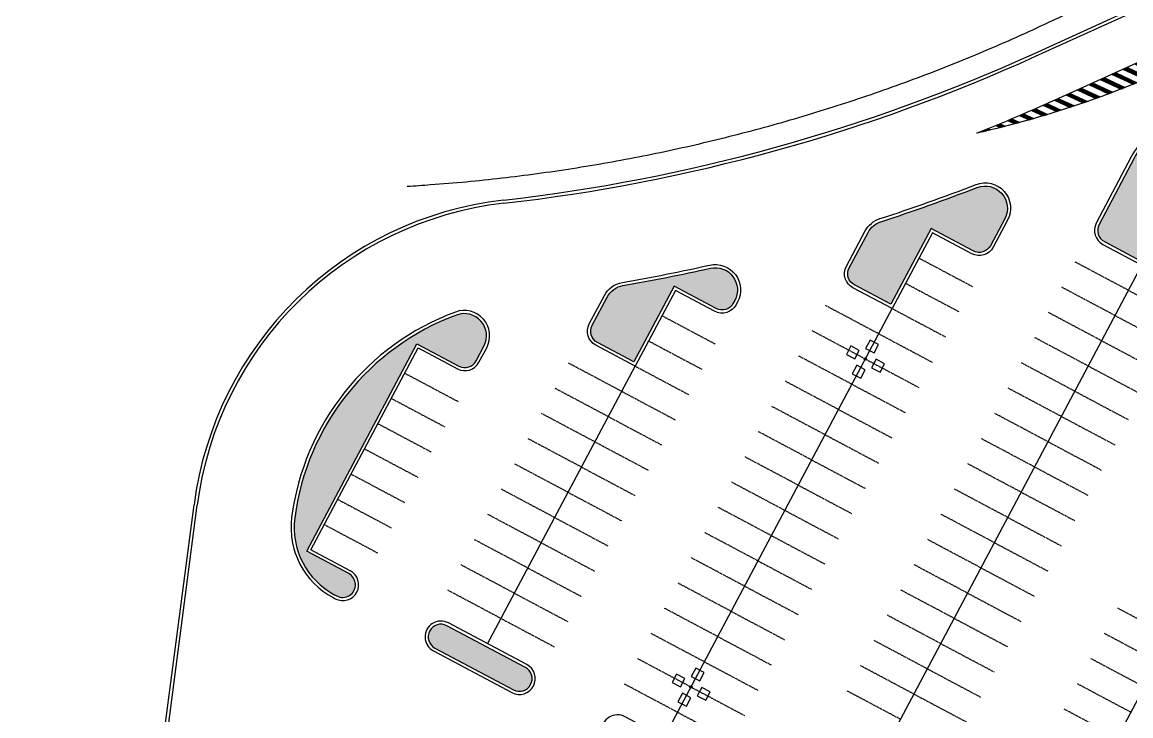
# Model space of a CAD drawing. Header units: feet. Extents: x 4566 to 6562, y 3176 to 5478.
# Drawn here: x 4570.1 to 4919.2, y 4433.3 to 4651.8 of the extents above; entities that cross this region are included whole.
import ezdxf

# ---------------------------------------------------------------- set-up
doc = ezdxf.new("R2010")
doc.units = ezdxf.units.FT
doc.header["$MEASUREMENT"] = 0
doc.linetypes.add('HIDDEN', pattern=[0.375, 0.25, -0.125])
for name, color, linetype in [('ECTR-LITE-PKNG', 1, 'Continuous'), ('Fixtures', 1, 'Continuous'), ('PKNG-EOP', 254, 'Continuous'), ('PKNG-STRP-AISLES', 7, 'Continuous'), ('PKNG-STRP-STALLS', 7, 'HIDDEN'), ('PKNG-STRP-TRAFFIC-CONTROL', 7, 'Continuous'), ('PLNT-TURF', 92, 'Continuous'), ('SITE-FENC', 1, 'Continuous')]:
    doc.layers.add(name, color=color, linetype=linetype)

# ---------------------------------------------------------------- blocks, each defined once
blk = doc.blocks.new('*X124')
at = {"color": 0}
for p, q in [((4939.228880541675, 4647.191050981366), (4945.16156715085, 4644.422994131314)), ((4939.528813578907, 4647.326982011702), (4945.224164103286, 4644.669660789295)), ((4942.210818517037, 4648.282603207676), (4944.635249124445, 4647.151418941188)), ((4942.967010976115, 4648.205653952699), (4944.090466143061, 4647.681475283666)), ((4931.430621573651, 4643.656844192637), (4938.592566608738, 4640.31524327554)), ((4931.730554610881, 4643.792775222973), (4938.892499645967, 4640.451174305875)), ((4932.030487648113, 4643.928706253309), (4939.192432683201, 4640.587105336212)), ((4932.330420685345, 4644.064637283645), (4939.492365720433, 4640.723036366548)), ((4934.729884983198, 4645.15208552633), (4941.891830018285, 4641.810484609232)), ((4935.029818020429, 4645.288016556665), (4942.191763055516, 4641.946415639568)), ((4935.329751057661, 4645.423947587001), (4942.491696092748, 4642.082346669904)), ((4935.629684094893, 4645.559878617337), (4942.79162912998, 4642.218277700239)), ((4935.929617132125, 4645.695809647672), (4943.091562167212, 4642.354208730575)), ((4938.329081429981, 4646.783257890359), (4944.858216619843, 4643.736911676948)), ((4938.629014467213, 4646.919188920695), (4944.978291180448, 4643.956760588181)), ((4938.928947504443, 4647.055119951029), (4945.079440077929, 4644.185439784055)), ((4923.932295642855, 4640.258568434244), (4931.090509387628, 4636.918708452476)), ((4924.232228680088, 4640.394499464581), (4931.391982876314, 4637.053920743146)), ((4924.532161717317, 4640.530430494915), (4931.693047821135, 4637.189323651102)), ((4924.832094754551, 4640.666361525251), (4931.993705312258, 4637.324916667704)), ((4925.132027791782, 4640.802292555588), (4932.2939564337, 4637.46069928717)), ((4927.531492089636, 4641.889740798272), (4934.693437124723, 4638.548139881175)), ((4927.831425126868, 4642.025671828608), (4934.993370161957, 4638.684070911511)), ((4928.131358164101, 4642.161602858945), (4935.293303199189, 4638.820001941847)), ((4928.431291201333, 4642.29753388928), (4935.59323623642, 4638.955932972183)), ((4928.731224238563, 4642.433464919615), (4935.893169273651, 4639.091864002517)), ((4931.130688536417, 4643.520913162301), (4938.292633571504, 4640.179312245204)), ((4916.733902749293, 4636.996223706188), (4923.729635507063, 4633.732173663273)), ((4917.033835786526, 4637.132154736524), (4924.041257930163, 4633.862650691611)), ((4917.333768823758, 4637.268085766859), (4924.352443672831, 4633.993331465121)), ((4917.63370186099, 4637.404016797195), (4924.663193988021, 4634.124215399204)), ((4917.933634898221, 4637.53994782753), (4924.973510121252, 4634.255301912729)), ((4920.333099196075, 4638.627396070216), (4927.440555695201, 4635.311218266652)), ((4920.633032233306, 4638.763327100552), (4927.747019043044, 4635.444102402348)), ((4920.932965270536, 4638.899258130887), (4928.053060268582, 4635.577183490727)), ((4921.23289830777, 4639.035189161223), (4928.358680539481, 4635.710460986983)), ((4921.532831345002, 4639.17112019156), (4928.663881016659, 4635.843934349455)), ((4909.53550985573, 4633.733878978131), (4916.116298906046, 4630.663432246409)), ((4909.835442892962, 4633.869810008466), (4916.438797988914, 4630.788834472289)), ((4910.135375930194, 4634.005741038803), (4916.760827922411, 4630.914455592612)), ((4910.435308967428, 4634.141672069139), (4917.082390157761, 4631.040294930272)), ((4910.735242004658, 4634.277603099473), (4917.403486137086, 4631.166351812402)), ((4913.134706302512, 4635.365051342159), (4919.955638869435, 4632.182559098862)), ((4913.434639339744, 4635.500982372495), (4920.272601977445, 4632.310544284898)), ((4913.734572376976, 4635.63691340283), (4920.589112767228, 4632.438740512348)), ((4914.034505414206, 4635.772844433167), (4920.905172585845, 4632.567147152702)), ((4914.334438451438, 4635.908775463501), (4921.220782772153, 4632.695763581281)), ((4902.337116962168, 4630.471534250073), (4908.231635078937, 4627.721285951832)), ((4902.6370499994, 4630.60746528041), (4908.565854242088, 4627.841219854398)), ((4902.936983036631, 4630.743396310745), (4908.899566475757, 4627.961390278748)), ((4903.236916073865, 4630.879327341081), (4909.232773475658, 4628.081796433701)), ((4903.536849111094, 4631.015258371416), (4909.565476926212, 4628.202437533342)), ((4905.93631340895, 4632.102706614101), (4912.209175241805, 4629.175931729515)), ((4906.236246446182, 4632.238637644437), (4912.537420735573, 4629.298652810562)), ((4906.536179483413, 4632.374568674774), (4912.865178925756, 4629.421601256395)), ((4906.836112520646, 4632.51049970511), (4913.192451379231, 4629.544776335946)), ((4907.136045557878, 4632.646430735444), (4913.519239652755, 4629.668177322867)), ((4892.730216444055, 4626.125960690207), (4897.258182585891, 4624.01331451127)), ((4895.138624169549, 4627.209236132648), (4900.053678521791, 4624.915983384887)), ((4895.438657105839, 4627.345120552353), (4900.400604010442, 4625.029988804514)), ((4895.73859014307, 4627.481051582688), (4900.746978192042, 4625.14425145149)), ((4896.038523180303, 4627.616982613024), (4901.092803068002, 4625.258770392006)), ((4896.338456217535, 4627.75291364336), (4901.438080625518, 4625.373544698879)), ((4898.737920515387, 4628.840361886045), (4904.180831505218, 4626.300823217961)), ((4899.037853552621, 4628.976292916382), (4904.521270343864, 4626.417855161179)), ((4899.337786589851, 4629.112223946716), (4904.861180984431, 4626.535133549626)), ((4899.637719627083, 4629.248154977052), (4905.200565266676, 4626.652657524914)), ((4899.937652664314, 4629.384086007389), (4905.539425017709, 4626.770426234551)), ((4884.801087284249, 4622.652814961111), (4887.914878805526, 4621.199990546491)), ((4885.108981446245, 4622.785031511417), (4888.281851297672, 4621.304642489524)), ((4885.416638496023, 4622.917358692899), (4888.64819484429, 4621.409587884256)), ((4887.869402911017, 4623.979938311287), (4891.556606923351, 4622.259572649617)), ((4888.174942423268, 4624.113253487693), (4891.917403803182, 4622.367105993117)), ((4888.480248462269, 4624.246677597416), (4892.277596679923, 4622.474921150741)), ((4888.785321385501, 4624.380210473661), (4892.637187943304, 4622.583017007498)), ((4889.090161549306, 4624.513851950171), (4892.99617996486, 4622.691392456883)), ((4891.520545906609, 4625.586873595262), (4895.846822161817, 4623.568331337371)), ((4891.823307084149, 4625.721485079554), (4896.200524817305, 4623.679174684852)), ((4892.12583900371, 4625.85620353041), (4896.553650986774, 4623.790287007616)), ((4892.428142009356, 4625.991028787304), (4896.906202853796, 4623.901667286861)), ((4876.711373880088, 4619.254594193822), (4878.143856719331, 4618.586230230417)), ((4877.025566611861, 4619.383871974501), (4878.528160595407, 4618.682795743275)), ((4877.339512192986, 4619.513265070057), (4878.911760441839, 4618.779689740376)), ((4877.653211025811, 4619.642773292769), (4879.294659458463, 4618.876910728753)), ((4877.966663511325, 4619.77239645554), (4879.676860817746, 4618.9744572282)), ((4880.46546257169, 4620.813497353771), (4882.709727950352, 4619.766374091751)), ((4880.776715756794, 4620.944146660172), (4883.085788798499, 4619.866785614255)), ((4881.087726531741, 4621.074909069647), (4883.461182278768, 4619.967508515455)), ((4881.398495283101, 4621.205784401834), (4883.835911283189, 4620.068541445998)), ((4881.709022396163, 4621.336772476961), (4884.20997868004, 4620.169883067607)), ((4884.184586140698, 4622.388714445922), (4887.179036550288, 4620.991571883969)), ((4884.492955639613, 4622.520709214815), (4887.547274764448, 4621.095633269852)), ((4872.921635028223, 4617.712324589094), (4873.476092319512, 4617.453627407814)), ((4873.238825449774, 4617.840203715794), (4873.869104565641, 4617.546129792958)), ((4873.555763785108, 4617.968200460197), (4874.261372123994, 4617.638979632506)), ((4873.872450453247, 4618.0963146268), (4874.652898550156, 4617.732175267507)), ((4874.188885871779, 4618.224546020764), (4875.043687367994, 4617.8257150538))]:
    blk.add_line(p, q, dxfattribs=at)
blk = doc.blocks.new('40ftLightPole')
at = {"layer": 'Fixtures'}
blk.add_circle((0, 0), 0.3750000000151231, dxfattribs=at)
blk = doc.blocks.new('KVS31000SR5')
at = {"layer": 'Fixtures'}
blk.add_lwpolyline([(1.5, 3), (1.5, 6), (-1.5, 6), (-1.5, 3)], close=True, dxfattribs=at)
blk = doc.blocks.new('Light_Fixture_Vertical_40-ft')
at = {"layer": 'ECTR-LITE-PKNG'}
for name, p, rotation in [('KVS31000SR5', (0, -2.273736754432321e-13, 40), 0.159018628577231), ('KVS31000SR5', (0, -2.273736754432321e-13, 40), 90.15901862810824), ('40ftLightPole', (0, 0), 344.1677341127833), ('KVS31000SR5', (0, -2.273736754432321e-13, 40), 270.1590186281082), ('KVS31000SR5', (0, -2.273736754432321e-13, 40), 180.1590186285772)]:
    blk.add_blockref(name, p, dxfattribs=dict(at, rotation=rotation))

msp = doc.modelspace()

# ---------------------------------------------------------------- hatches: boundary and pattern name
h = msp.add_hatch(color=7)
edge = h.paths.add_edge_path()
edge.add_line((5072.30470620458, 4549.915546913742), (5074.991365192414, 4554.971457908548))
edge.add_arc((5062.628460722243, 4561.540977910909), 13.99999999999994, 332.0142838783357, 419.5069426583202)
edge.add_line((5069.732536073958, 4573.604647062421), (4989.697566332979, 4620.735785082797))
edge.add_arc((4962.29613283351, 4574.204489784104), 53.99999999999986, 59.50694265832056, 114.3802520513519)
edge.add_line((4940.005444594804, 4623.389093247432), (4931.532276654764, 4619.549014612126))
edge.add_arc((4941.4392492053, 4597.689190850647), 23.9999999999997, 114.3802520513524, 152.2022649497374)
edge.add_line((4920.2088633371, 4608.881630972768), (4909.214013985166, 4588.026045259792))
edge.add_arc((4912.763006024556, 4586.180874399315), 4.000000000000298, 152.5294444493834, 242.0142838783085)
edge.add_line((4910.886000309593, 4582.648615979267), (4922.280346441699, 4576.593777894141))
edge.add_line((4922.280346441699, 4576.593777894141), (4943.396660735028, 4616.331685119675))
edge.add_line((4943.396660735028, 4616.331685119675), (4956.832078290596, 4609.192242718867))
edge.add_arc((4958.709084005557, 4612.724501138916), 4.000000000000126, 242.01428387832, 329.5069426583285)
edge.add_line((4962.155846620276, 4610.69476532414), (4969.87602550337, 4623.804660592028))
edge.add_line((4969.87602550337, 4623.804660592028), (5064.661997408118, 4567.986925685696))
edge.add_line((5064.661997408118, 4567.986925685696), (5057.05048810271, 4555.061565880508))
edge.add_arc((5060.497250717429, 4553.031830065732), 4.000000000001183, 149.5069426583172, 239.5069426583106)
edge.add_line((5058.467514902653, 4549.585067451014), (5062.571216293635, 4547.168472339166))
edge.add_arc((5066.123253969494, 4553.200306914921), 6.999999999999525, 239.5069426583049, 332.0142838783474)
h = msp.add_hatch(color=7)
edge = h.paths.add_edge_path()
edge.add_line((4843.655213961981, 4562.885783959958), (4832.175374096828, 4568.986052533583))
edge.add_arc((4834.05237981179, 4572.518310953632), 4.000000000001356, 152.0142838783376, 242.0142838783146, ccw=False)
edge.add_line((4830.520121391741, 4574.395316668592), (4836.442715865352, 4585.540799088386))
edge.add_arc((4842.624168100438, 4582.256039087203), 7.000000000001439, 107.97336804759831, 152.014283878321, ccw=False)
edge.add_arc((4658.184537516963, 5150.80191988709), 590.7143096030791, 287.9733680476043, 291.0965194771898)
edge.add_arc((4873.325906039929, 4593.149171795276), 7.0000000000009, -27.985716121685527, 111.09651947718751, ccw=False)
edge.add_line((4879.507358275015, 4589.864411794092), (4874.980235748163, 4581.345009569265))
edge.add_arc((4871.447977328115, 4583.222015284228), 4.000000000000177, 242.01428387832, 332.0142838782909, ccw=False)
edge.add_line((4869.570971613154, 4579.68975686418), (4856.325002537975, 4586.728528295285))
edge.add_line((4856.325002537975, 4586.728528295285), (4843.655213961981, 4562.885783959958))
h = msp.add_hatch(color=7)
edge = h.paths.add_edge_path()
edge.add_line((4762.682566694238, 4544.763135299959), (4751.202726829089, 4550.863403873579))
edge.add_arc((4753.07973254405, 4554.395662293628), 3.9999999999997, 152.0142838783315, 242.0142838783315, ccw=False)
edge.add_line((4749.547474124001, 4556.272668008588), (4754.285410761171, 4565.188792475827))
edge.add_arc((4760.466862996257, 4561.904032474645), 7.000000000001012, 99.85308594859572, 152.0142838783276, ccw=False)
edge.add_arc((4658.184537516913, 5150.801919887079), 590.714309603082, 279.8530859486023, 282.5746548868759)
edge.add_arc((4788.313827042287, 4567.424885789994), 7.00000000000083, -27.985716121758685, 102.57465488686353, ccw=False)
edge.add_line((4794.495279277369, 4564.140125788802), (4794.007588480421, 4563.222360909256))
edge.add_arc((4790.475330060374, 4565.09936662422), 3.999999999999801, 242.0142838783024, 332.0142838782732, ccw=False)
edge.add_line((4788.598324345412, 4561.567108204173), (4775.35235527023, 4568.605879635281))
edge.add_line((4775.35235527023, 4568.605879635281), (4762.682566694238, 4544.763135299959))
h = msp.add_hatch(color=7)
edge = h.paths.add_edge_path()
edge.add_line((4672.901071350878, 4478.097678773282), (4659.655102275699, 4485.136450204389))
edge.add_line((4659.655102275699, 4485.136450204389), (4694.379708002492, 4550.483230975277))
edge.add_line((4694.379708002492, 4550.483230975277), (4707.625677077669, 4543.444459544176))
edge.add_arc((4709.50268279263, 4546.976717964225), 4.000000000000126, 242.01428387832, 332.0142838782908)
edge.add_line((4713.034941212678, 4545.099712249262), (4715.463695427559, 4549.670283056451))
edge.add_arc((4709.282243192477, 4552.955043057636), 6.999999999999507, 332.0142838782874, 470.285512838614)
edge.add_arc((4734.244534941911, 4485.42072592467), 78.99999999999979, 110.285512838604, 172.5816492542455)
edge.add_arc((4679.714808964192, 4492.596077951755), 24.0003792541994, 172.7601845096188, 242.0140038293858)
edge.add_line((4668.45249311802, 4471.402247572929), (4669.147059920761, 4471.033161933288))
edge.add_arc((4671.024065635819, 4474.565420353285), 4.000000000000012, 242.0142838767406, 422.0142838767467)
h = msp.add_hatch(color=7)
edge = h.paths.add_edge_path()
edge.add_line((4700.054321096374, 4454.609361927271), (4724.780130036708, 4441.470321922537))
edge.add_arc((4726.65713575167, 4445.002580342585), 4.000000000000126, 242.01428387832, 422.01428387832)
edge.add_line((4728.534141466631, 4448.534838762634), (4703.808332526297, 4461.673878767365))
edge.add_arc((4701.931329154026, 4458.141619102437), 3.999999999998966, 62.01432187842765, 242.0142458781939)

# ---------------------------------------------------------------- linework, layer by layer
at = {"layer": 'PKNG-EOP'}
for p, q in [((4889.229300074517, 4640.999579691231), (4921.744910367066, 4655.735803649262)), ((4571.134868297072, 4084.590226602309), (4625.164975628762, 4499.621068880001))]:
    msp.add_line(p, q, dxfattribs=at)
for points in [[(5073.187770809593, 4549.446295485003), (5075.874429797425, 4554.502206479806, 0.401453471860291), (5070.239970027652, 4574.4663377161), (4990.205000286673, 4621.597475736477, 0.2441126306436445), (4939.592654071864, 4624.299919237494), (4931.119486131823, 4620.459840602185, 0.1665443494433479), (4919.324263925924, 4609.347982644524), (4908.328157256237, 4588.490011987713, 0.4117587891277201), (4910.416748880853, 4581.765551374255), (4922.694159617971, 4575.241461860389), (4943.8104739113, 4614.979369085922), (4956.362826861856, 4608.309178113856, 0.4014534718604183), (4963.017537273956, 4610.187331370446), (4970.230282203357, 4622.435535984655), (5063.292872800745, 4567.632668985711), (5056.18879744903, 4555.568999834201, 0.4142135623730949), (5057.960080948958, 4548.723376797334), (5062.063782339943, 4546.306781685486, 0.4270898322048974)], [(4844.069027138253, 4561.533467926205), (4831.706122668087, 4568.102987928571, -0.4142135623729753), (4829.637056786729, 4574.864568097332), (4835.559651260339, 4586.010050517124, -0.1945655900465332), (4840.155568936984, 4589.865639482114, 0.01362816248220992), (4870.446384970195, 4600.612975008718, -0.694256320882906), (4880.390422880027, 4589.395160365351), (4875.863300353176, 4580.875758140525, -0.4142135623730805), (4869.101720184413, 4578.806692259167), (4856.738815714246, 4585.376212261532)], [(4763.096379870509, 4543.410819266206), (4750.733475400349, 4549.980339268568, -0.4142135623729388), (4748.664409518989, 4556.741919437328), (4753.402346156159, 4565.658043904567, -0.2316091593256152), (4759.097883551245, 4569.786030652718, 0.01187564292849926), (4786.572134900278, 4575.232991096819, -0.6405130667227151), (4795.378343882386, 4563.670874360068), (4794.890653085435, 4562.753109480519, -0.4142135623730693), (4788.129072916672, 4560.684043599161), (4775.766168446502, 4567.253563601528)], [(4673.370322779618, 4478.980743378294), (4661.007418309451, 4485.550263380659), (4694.793521178764, 4549.130914941526), (4707.156425648928, 4542.561394939165, 0.4142135623729998), (4713.91800581769, 4544.630460820522), (4716.346760032571, 4549.201031627711, 0.6890248506347928), (4706.508655220317, 4560.458856072411, 0.2787217696541323), (4654.913946350531, 4495.748248074002, 0.3117401621579467), (4667.983241689231, 4470.519182967942), (4668.677808492213, 4470.150097328174, 1)], [(4724.310878607969, 4440.587257317527, 0.9999999999999715), (4729.003392895374, 4449.417903367647), (4704.277583955037, 4462.556943372377, 1.000000000000029), (4699.585069667633, 4453.726297322259)], [(4779.943948723729, 4411.02441730688, 0.9999999999999715), (4784.636463011133, 4419.855063357), (4759.910654070796, 4432.99410336173, 1.000000000000029), (4755.218139783393, 4424.163457311612)]]:
    msp.add_lwpolyline(points, format="xyb", close=True, dxfattribs=at)
for centre, radius, start, end in [((4658.184537516885, 5150.801919887268), 559.7143096032731, 276.521198493761, 294.3802520513582), ((4734.244534941911, 4485.42072592467), 109.9999999999989, 96.52119849376069, 172.5827572575316)]:
    msp.add_arc(centre, radius, start, end, dxfattribs=at)
at = {"layer": 'PKNG-STRP-AISLES'}
for p, q in [((4830.251628156104, 4401.27773467301), (4922.694159617971, 4575.241461860389)), ((4772.273558540966, 4426.424583359365), (4844.069027138252, 4561.533467926205)), ((4716.640488425207, 4455.987423370012), (4763.096379870509, 4543.410819266206)), ((4885.884698271862, 4371.714894662364), (4978.327229733737, 4545.678621849734))]:
    msp.add_line(p, q, dxfattribs=at)
at = {"layer": 'PKNG-STRP-STALLS'}
for p, q in [((4852.515552855582, 4577.428630816423), (4869.293780350811, 4568.512853670354)), ((4918.470896759308, 4567.29388041528), (4901.692669264078, 4576.209657561348)), ((4848.292289996917, 4569.481049371316), (4865.070517492146, 4560.565272225246)), ((4914.247633900644, 4559.346298970171), (4897.469406405415, 4568.262076116239)), ((4918.470896759313, 4567.293880415275), (4935.249459931187, 4558.377924894096)), ((4839.845764279588, 4553.585886481097), (4823.06753678436, 4562.501663627168)), ((4844.069027138255, 4561.533467926205), (4860.847254633482, 4552.617690780139)), ((4910.024371041981, 4551.398717525062), (4893.246143546751, 4560.31449467113)), ((4771.542905587839, 4559.305982156421), (4788.321133083068, 4550.390205010352)), ((4914.247633900649, 4559.346298970167), (4931.026197072522, 4550.430343448988)), ((4835.622501420925, 4545.638305035992), (4818.844273925697, 4554.55408218206)), ((4839.845764279589, 4553.585886481097), (4856.623991774819, 4544.67010933503)), ((4767.319642729175, 4551.358400711313), (4784.097870224405, 4542.442623565245)), ((4905.801108183317, 4543.451136079955), (4889.022880688088, 4552.366913226023)), ((4910.024371041985, 4551.398717525059), (4926.802934213858, 4542.48276200388)), ((4831.399238562261, 4537.690723590883), (4814.621011067033, 4546.606500736951)), ((4758.873117011846, 4535.463237821095), (4742.094889516618, 4544.379014967166)), ((4763.096379870511, 4543.410819266204), (4779.874607365741, 4534.495042120137)), ((4835.622501420926, 4545.63830503599), (4852.400728916155, 4536.722527889922)), ((4901.577845324652, 4535.503554634845), (4884.799617829424, 4544.419331780913)), ((4905.80110818332, 4543.451136079951), (4922.579671355194, 4534.535180558772)), ((4690.570258320101, 4541.183333496419), (4707.348485815331, 4532.26755635035)), ((4754.649854153183, 4527.51565637599), (4737.871626657955, 4536.431433522059)), ((4758.873117011848, 4535.463237821096), (4775.651344507078, 4526.547460675028)), ((4827.175975703599, 4529.743142145772), (4810.39774820837, 4538.658919291843)), ((4831.399238562262, 4537.690723590881), (4848.177466057491, 4528.774946444812)), ((4897.354582465989, 4527.555973189737), (4880.576354970759, 4536.471750335805)), ((4901.577845324656, 4535.503554634843), (4918.356408496529, 4526.587599113665)), ((4686.346995461437, 4533.235752051311), (4703.125222956667, 4524.319974905242)), ((4750.426591294518, 4519.568074930881), (4733.648363799291, 4528.483852076949)), ((4822.952712844934, 4521.795560700664), (4806.174485349706, 4530.711337846735)), ((4827.1759757036, 4529.743142145774), (4843.954203198829, 4520.827364999705)), ((4893.131319607325, 4519.608391744629), (4876.353092112096, 4528.524168890696)), ((4682.123732602773, 4525.288170606202), (4698.901960098004, 4516.372393460134)), ((4754.649854153185, 4527.515656375988), (4771.428081648414, 4518.59987922992)), ((4897.354582465991, 4527.555973189735), (4914.133145637865, 4518.640017668557)), ((4818.72944998627, 4513.847979255556), (4801.951222491041, 4522.763756401627)), ((4822.952712844934, 4521.795560700667), (4839.730940340163, 4512.879783554597)), ((4746.203328435855, 4511.620493485771), (4729.425100940626, 4520.536270631841)), ((4750.42659129452, 4519.568074930879), (4767.204818789751, 4510.652297784812)), ((4888.908056748662, 4511.66081029952), (4872.129829253432, 4520.576587445587)), ((4893.131319607327, 4519.608391744627), (4909.9098827792, 4510.692436223449)), ((4677.90046974411, 4517.340589161095), (4694.678697239339, 4508.424812015026)), ((4814.506187127606, 4505.900397810448), (4797.727959632377, 4514.816174956519)), ((4741.980065577191, 4503.672912040665), (4725.201838081964, 4512.588689186734)), ((4746.203328435857, 4511.620493485771), (4762.981555931086, 4502.704716339703)), ((4818.729449986272, 4513.847979255556), (4835.5076774815, 4504.93220210949)), ((4884.684793889997, 4503.713228854413), (4867.906566394769, 4512.62900600048)), ((4888.908056748664, 4511.660810299519), (4905.68628424389, 4502.745033153448)), ((4673.677206885446, 4509.393007715987), (4690.455434380676, 4500.477230569918)), ((4737.756802718527, 4495.725330595556), (4720.978575223299, 4504.641107741624)), ((4810.282924268942, 4497.952816365343), (4793.504696773714, 4506.868593511412)), ((4814.506187127607, 4505.900397810448), (4831.284414622836, 4496.984620664382)), ((4880.461531031333, 4495.765647409303), (4863.683303536105, 4504.681424555371)), ((4669.453944026782, 4501.445426270878), (4686.232171522012, 4492.52964912481)), ((4741.980065577193, 4503.672912040664), (4758.758293072423, 4494.757134894595)), ((4884.68479389, 4503.713228854409), (4901.463021385227, 4494.79745170834)), ((4806.059661410278, 4490.005234920234), (4789.28143391505, 4498.921012066302)), ((4810.282924268943, 4497.952816365341), (4827.061151764173, 4489.037039219274)), ((4665.230681168117, 4493.49784482577), (4682.008908663348, 4484.582067679702)), ((4733.533539859864, 4487.777749150447), (4716.755312364635, 4496.693526296517)), ((4737.756802718529, 4495.725330595555), (4754.535030213759, 4486.809553449487)), ((4876.238268172669, 4487.818065964195), (4859.46004067744, 4496.733843110263)), ((4880.461531031336, 4495.765647409302), (4897.239758526563, 4486.849870263231)), ((4801.836398551616, 4482.057653475124), (4785.058171056387, 4490.973430621194)), ((4806.05966141028, 4490.005234920232), (4822.837888905508, 4481.089457774164)), ((4729.3102770012, 4479.830167705341), (4712.532049505972, 4488.74594485141)), ((4733.533539859865, 4487.777749150448), (4750.311767355095, 4478.861972004379)), ((4872.015005314006, 4479.870484519086), (4855.236777818776, 4488.786261665154)), ((4876.23826817267, 4487.818065964192), (4893.016495667898, 4478.902288818124)), ((4797.613135692952, 4474.110072030016), (4780.834908197723, 4483.025849176086)), ((4725.087014142536, 4471.882586260233), (4708.308786647308, 4480.7983634063)), ((4729.310277001202, 4479.83016770534), (4746.088504496432, 4470.914390559271)), ((4801.836398551617, 4482.057653475125), (4818.614626046846, 4473.141876329057)), ((4867.791742455343, 4471.922903073977), (4851.013514960113, 4480.838680220045)), ((4872.015005314009, 4479.870484519084), (4888.793232809236, 4470.954707373016)), ((4720.863751283872, 4463.935004815125), (4704.085523788644, 4472.850781961192)), ((4793.389872834287, 4466.162490584908), (4776.611645339059, 4475.078267730978)), ((4797.613135692952, 4474.110072030018), (4814.391363188181, 4465.194294883949)), ((4863.568479596678, 4463.97532162887), (4846.790252101449, 4472.891098774938)), ((4725.087014142538, 4471.882586260231), (4741.865241637768, 4462.966809114163)), ((4867.791742455344, 4471.922903073975), (4884.569969950572, 4463.007125927908)), ((4789.166609975623, 4458.2149091398), (4772.388382480394, 4467.13068628587)), ((4793.389872834289, 4466.162490584908), (4810.168100329517, 4457.246713438842)), ((4931.871338288427, 4458.255225953545), (4915.093110793197, 4467.171003099615)), ((4720.863751283873, 4463.935004815123), (4737.641978779104, 4455.019227669055)), ((4859.345216738014, 4456.02774018376), (4842.566989242786, 4464.943517329828)), ((4863.56847959668, 4463.975321628868), (4880.346707091908, 4455.0595444828)), ((4784.94334711696, 4450.267327694694), (4768.165119621732, 4459.183104840763)), ((4927.648075429764, 4450.307644508438), (4910.869847934533, 4459.223421654508)), ((4789.166609975624, 4458.2149091398), (4805.944837470854, 4449.299131993733)), ((4855.12195387935, 4448.080158738652), (4838.343726384122, 4456.995935884721)), ((4859.345216738016, 4456.027740183758), (4876.123444233242, 4447.11196303769)), ((4780.720084258295, 4442.319746249585), (4763.941856763067, 4451.235523395653)), ((4784.94334711696, 4450.267327694693), (4801.72157461219, 4441.351550548625)), ((4850.898691020687, 4440.132577293543), (4834.120463525459, 4449.048354439612)), ((4855.121953879351, 4448.080158738652), (4871.900181374579, 4439.164381592582)), ((4923.424812571099, 4442.36006306333), (4906.64658507587, 4451.275840209399)), ((4776.496821399632, 4434.372164804478), (4759.718593904404, 4443.287941950545)), ((4780.720084258297, 4442.319746249584), (4797.498311753526, 4433.403969103515)), ((4846.675428162021, 4432.184995848435), (4829.897200666795, 4441.100772994504)), ((4919.201549712436, 4434.412481618222), (4902.423322217206, 4443.328258764291)), ((4850.898691020687, 4440.132577293543), (4867.676918515916, 4431.216800147476)), ((4776.496821399633, 4434.372164804476), (4793.275048894861, 4425.456387658407)), ((4914.97828685377, 4426.464900173111), (4898.200059358542, 4435.380677319181))]:
    msp.add_line(p, q, dxfattribs=at)
at = {"layer": 'PKNG-STRP-TRAFFIC-CONTROL'}
msp.add_lwpolyline([(4895.421157918603, 4627.337189840307), (4941.049281980778, 4648.016065276308, -1.000000000000126), (4943.526025118413, 4642.551109335938), (4932.37930178094, 4637.499363112467, -0.05105482411099137), (4870.655580148415, 4616.805109310802, 0.0117083136546322)], format="xyb", close=True, dxfattribs=at)
at = {"layer": 'PLNT-TURF'}
for p, q in [((4888.816509551578, 4641.910405681292), (4921.332119844118, 4656.64662963932)), ((4570.060706635945, 4084.085373962526), (4624.17334327137, 4499.750162906867))]:
    msp.add_line(p, q, dxfattribs=at)
for points in [[(5072.30470620458, 4549.915546913742), (5074.991365192414, 4554.971457908548, 0.4014534718602986), (5069.732536073958, 4573.604647062421), (4989.697566332979, 4620.735785082797, 0.2441126306436424), (4940.005444594804, 4623.389093247432), (4931.532276654764, 4619.549014612126, 0.1665443494433893), (4920.2088633371, 4608.881630972768), (4909.214013985166, 4588.026045259792, 0.4115825320170298), (4910.886000309593, 4582.648615979267), (4922.280346441699, 4576.593777894141), (4943.396660735028, 4616.331685119675), (4956.832078290596, 4609.192242718867, 0.4014534718604555), (4962.155846620276, 4610.69476532414), (4969.87602550337, 4623.804660592028), (5064.661997408118, 4567.986925685696), (5057.05048810271, 4555.061565880508, 0.4142135623731143), (5058.467514902653, 4549.585067451014), (5062.571216293635, 4547.168472339166, 0.4270898322049536)], [(4843.655213961981, 4562.885783959958), (4832.175374096828, 4568.986052533583, -0.414213562373026), (4830.520121391741, 4574.395316668592), (4836.442715865352, 4585.540799088386, -0.1945655900466201), (4840.46414383242, 4588.914439432751, 0.01362816248221197), (4870.806325103911, 4599.679999607037, -0.6942563208828937), (4879.507358275015, 4589.864411794092), (4874.980235748163, 4581.345009569265, -0.4142135623729435), (4869.570971613154, 4579.68975686418), (4856.325002537975, 4586.728528295285)], [(4762.682566694238, 4544.763135299959), (4751.202726829089, 4550.863403873579, -0.4142135623731438), (4749.547474124001, 4556.272668008588), (4754.285410761171, 4565.188792475827, -0.2316091593257104), (4759.269005981874, 4568.80078088046, 0.01187564292850183), (4786.789846418029, 4574.256977933466, -0.6405130667230453), (4794.495279277369, 4564.140125788802), (4794.007588480421, 4563.222360909256, -0.4142135623728884), (4788.598324345412, 4561.567108204173), (4775.35235527023, 4568.605879635281)], [(4672.901071350878, 4478.097678773282), (4659.655102275699, 4485.136450204389), (4694.379708002492, 4550.483230975277), (4707.625677077669, 4543.444459544176, 0.4142135623729435), (4713.034941212678, 4545.099712249262), (4715.463695427559, 4549.670283056451, 0.6890248506348015), (4706.855353716836, 4559.520879445563, 0.2787165595067346), (4655.905775942889, 4495.620668987893, 0.3117229469996016), (4668.45249311802, 4471.402247572929), (4669.147059920761, 4471.033161933288, 1)]]:
    msp.add_lwpolyline(points, format="xyb", close=True, dxfattribs=at)
at = {"layer": 'PLNT-TURF', "flags": 128}
msp.add_lwpolyline([(4700.054321096374, 4454.609361927271), (4724.780130036708, 4441.470321922537, 0.9999999999999528), (4728.534141466631, 4448.534838762634), (4703.808332526297, 4461.673878767365, 0.9999993367730644)], format="xyb", close=True, dxfattribs=at)
at = {"layer": 'PLNT-TURF'}
for centre, radius, start, end in [((4658.184537516885, 5150.801919887268), 558.7143096032731, 276.521198493761, 294.3802520513582), ((4734.244534941911, 4485.42072592467), 110.9999999999989, 96.52119849376069, 172.5827572575316)]:
    msp.add_arc(centre, radius, start, end, dxfattribs=at)
at = {"layer": 'SITE-FENC', "ltscale": 5}
for centre, radius, start, end in [((4658.184537516866, 5150.801919887335), 551.7143096033412, 295.2385421418365, 297.3155511487001), ((4658.184537515597, 5150.801919890197), 551.7143096064708, 292.9019063393731, 295.2385421418289), ((4658.184537517799, 5150.801919885002), 551.714309600829, 290.5652705368927, 292.9019063393724), ((4658.184537517144, 5150.80191988657), 551.7143096025274, 288.2286347344264, 290.5652705368991), ((4658.184537516993, 5150.801919886901), 551.7143096028894, 285.8919989319595, 288.2286347344306), ((4658.18453751683, 5150.80191988749), 551.7143096034999, 283.5553631294906, 285.8919989319591), ((4658.184537517212, 5150.801919885845), 551.7143096018111, 281.2187273270164, 283.5553631294922), ((4658.184537516549, 5150.801919889044), 551.7143096050788, 278.8820915245576, 281.2187273270193), ((4658.184537516868, 5150.801919887374), 551.7143096033789, 276.5454557220827, 278.8820915245517), ((4658.184537517018, 5150.801919885442), 551.7143096014427, 274.2088199196129, 276.5454557220901), ((4658.184537512035, 5150.801919963487), 551.7143096796435, 273.4469483734763, 274.2088199195341)]:
    msp.add_arc(centre, radius, start, end, dxfattribs=at)

# ---------------------------------------------------------------- block references
for p, rotation in [((4835.622501420926, 4545.63830503599), 332.0142838783153), ((4780.720084258297, 4442.319746249584), 332.0142838783117)]:
    msp.add_blockref('Light_Fixture_Vertical_40-ft', p, dxfattribs=dict(rotation=rotation))
at = {"layer": 'PKNG-STRP-TRAFFIC-CONTROL'}
msp.add_blockref('*X124', (0, 0), dxfattribs=at)

doc.saveas('drawing.dxf')
